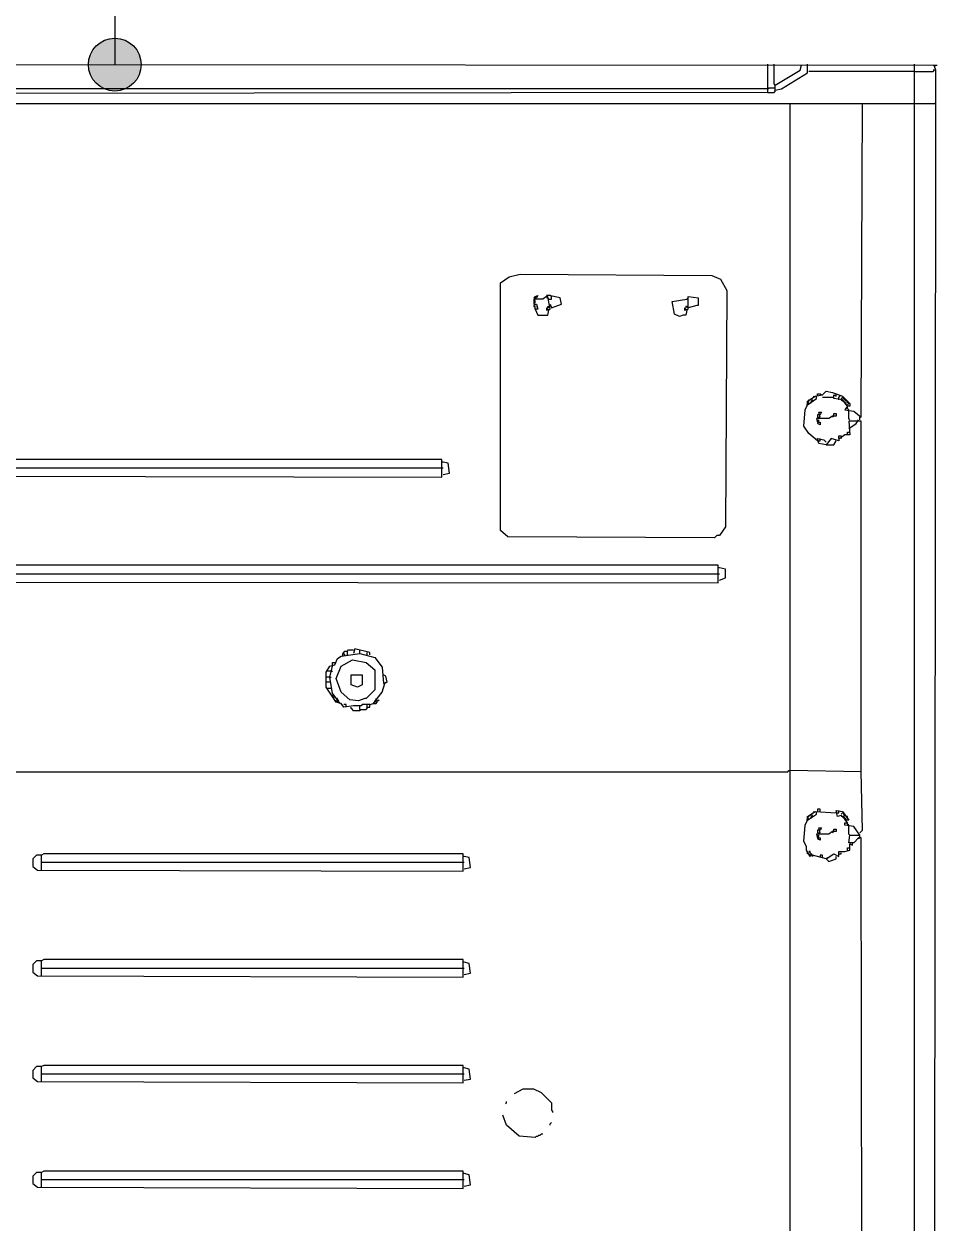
# Model space of a CAD drawing. Extents: x 3792242 to 5145247, y -1546315 to -1031918.
# Drawn here: x 4311722 to 4312241, y -1514963 to -1514282 of the extents above; entities that cross this region are included whole.
import ezdxf

# ---------------------------------------------------------------- set-up
doc = ezdxf.new("R2010")
doc.units = 0
doc.header["$MEASUREMENT"] = 0
doc.layers.add('TENKÁ', color=7, linetype='CONTINUOUS')
doc.layers.add('ZZ-chladenie', color=133, linetype='CONTINUOUS')

msp = doc.modelspace()

# ---------------------------------------------------------------- hatches: boundary and pattern name
at = {"layer": 'TENKÁ', "ltscale": 0.25}
h = msp.add_hatch(color=256, dxfattribs=at)
h.dxf.hatch_style = 1
h.paths.add_polyline_path([(4311788.632, -1514304.62, -1), (4311758.632, -1514304.62, -1)])
h = msp.add_hatch(color=256, dxfattribs=at)
h.dxf.hatch_style = 1
h.paths.add_polyline_path([(4311758.632, -1514304.62, 1), (4311788.632, -1514304.62, 1)])

# ---------------------------------------------------------------- linework, layer by layer
msp.add_line((4311773.632, -1514040.56), (4311773.632, -1514304.62), dxfattribs=at)
msp.add_circle((4311773.632, -1514304.62), 15, dxfattribs=at)
msp.add_circle((4311773.632, -1514304.62), 15, dxfattribs=at)
at = {"layer": 'ZZ-chladenie', "color": 9}
for p, q in [((4311308.683, -1514304.266), (4312238.581, -1514304.973)), ((4312144.602, -1514320.518), (4312144.602, -1514304.266)), ((4312148.135, -1514315.572), (4312148.135, -1514304.266)), ((4312148.842, -1514316.279), (4312162.974, -1514307.799)), ((4312162.974, -1514307.799), (4312163.681, -1514304.973)), ((4312167.213, -1514304.973), (4312167.213, -1514304.266)), ((4312167.213, -1514309.213), (4312167.213, -1514304.973)), ((4312227.982, -1515613.77), (4312227.982, -1514304.266)), ((4312238.581, -1514304.973), (4312240.701, -1514304.973)), ((4312238.581, -1514308.506), (4312239.288, -1514307.799)), ((4312239.288, -1514307.799), (4312238.581, -1514307.799)), ((4312239.288, -1514305.679), (4312239.995, -1514304.973)), ((4312239.995, -1514307.799), (4312239.288, -1514305.679)), ((4312239.995, -1514325.465), (4312239.995, -1514307.799)), ((4312152.375, -1514318.399), (4312167.213, -1514309.213)), ((4312227.982, -1514308.506), (4312167.92, -1514308.506)), ((4312227.982, -1514308.506), (4312238.581, -1514308.506)), ((4312144.602, -1514318.399), (4311400.543, -1514318.399)), ((4312144.602, -1514320.518), (4311400.543, -1514321.225)), ((4312144.602, -1514318.399), (4312145.309, -1514317.692)), ((4312144.602, -1514320.518), (4312148.135, -1514320.518)), ((4312145.309, -1514317.692), (4312148.842, -1514317.692)), ((4312148.842, -1514316.279), (4312148.135, -1514315.572)), ((4312148.842, -1514319.105), (4312148.135, -1514319.812)), ((4312148.135, -1514320.518), (4312148.842, -1514319.812)), ((4312148.842, -1514319.812), (4312148.842, -1514316.279)), ((4312148.842, -1514319.105), (4312152.375, -1514318.399)), ((4312157.321, -1514326.878), (4311348.253, -1514326.878)), ((4312198.304, -1514326.878), (4312157.321, -1514326.878)), ((4312157.321, -1515613.77), (4312157.321, -1514326.878)), ((4312197.598, -1514504.944), (4312198.304, -1514326.878)), ((4312227.982, -1514326.878), (4312198.304, -1514326.878)), ((4312239.288, -1514326.878), (4312227.982, -1514326.878)), ((4312238.903, -1515613.77), (4312239.995, -1514325.465)), ((4312239.288, -1514326.878), (4312239.995, -1514326.171)), ((4311997.628, -1514425.097), (4312003.987, -1514423.683)), ((4312003.987, -1514423.683), (4312112.805, -1514424.39)), ((4311992.681, -1514428.63), (4311997.628, -1514425.097)), ((4311992.681, -1514569.245), (4311992.681, -1514428.63)), ((4312112.805, -1514424.39), (4312117.751, -1514426.51)), ((4312117.751, -1514426.51), (4312121.284, -1514432.87)), ((4312011.759, -1514437.109), (4312012.466, -1514436.402)), ((4312013.173, -1514437.109), (4312011.759, -1514437.109)), ((4312012.466, -1514436.402), (4312013.88, -1514435.696)), ((4312013.88, -1514435.696), (4312013.173, -1514437.109)), ((4312018.825, -1514436.402), (4312016.706, -1514437.815)), ((4312020.239, -1514435.696), (4312018.825, -1514435.696)), ((4312019.532, -1514436.402), (4312018.825, -1514436.402)), ((4312019.532, -1514437.109), (4312018.825, -1514437.109)), ((4312020.946, -1514443.468), (4312019.532, -1514436.402)), ((4312020.239, -1514437.815), (4312019.532, -1514437.109)), ((4312020.946, -1514435.696), (4312020.239, -1514435.696)), ((4312026.598, -1514437.109), (4312020.239, -1514435.696)), ((4312021.652, -1514436.402), (4312020.946, -1514435.696)), ((4312021.652, -1514437.815), (4312021.652, -1514436.402)), ((4312027.305, -1514440.642), (4312026.598, -1514437.109)), ((4312098.673, -1514437.815), (4312099.379, -1514437.109)), ((4312099.379, -1514443.468), (4312099.379, -1514436.402)), ((4312099.379, -1514436.402), (4312105.032, -1514437.109)), ((4312105.032, -1514437.109), (4312105.032, -1514441.349)), ((4312121.284, -1514432.87), (4312120.577, -1514567.125)), ((4312016.706, -1514437.815), (4312011.759, -1514437.815)), ((4312011.759, -1514437.815), (4312011.759, -1514440.642)), ((4312012.466, -1514438.522), (4312011.759, -1514438.522)), ((4312012.466, -1514439.935), (4312011.759, -1514439.935)), ((4312011.759, -1514440.642), (4312013.173, -1514440.642)), ((4312012.466, -1514442.055), (4312011.759, -1514441.349)), ((4312011.759, -1514441.349), (4312011.759, -1514442.055)), ((4312011.759, -1514442.055), (4312012.466, -1514442.055)), ((4312012.466, -1514439.935), (4312012.466, -1514438.522)), ((4312012.466, -1514443.468), (4312012.466, -1514442.055)), ((4312013.88, -1514443.468), (4312012.466, -1514443.468)), ((4312012.466, -1514443.468), (4312013.88, -1514447.001)), ((4312013.173, -1514440.642), (4312013.88, -1514443.468)), ((4312013.173, -1514442.055), (4312013.88, -1514442.055)), ((4312020.239, -1514444.175), (4312018.825, -1514442.762)), ((4312018.825, -1514442.762), (4312018.825, -1514444.175)), ((4312018.825, -1514444.175), (4312020.946, -1514443.468)), ((4312019.532, -1514442.762), (4312019.532, -1514442.055)), ((4312019.532, -1514442.055), (4312020.239, -1514442.055)), ((4312020.239, -1514442.055), (4312019.532, -1514442.762)), ((4312019.532, -1514447.001), (4312020.239, -1514444.175)), ((4312020.239, -1514437.815), (4312021.652, -1514437.815)), ((4312020.946, -1514440.642), (4312021.652, -1514442.762)), ((4312021.652, -1514442.762), (4312027.305, -1514440.642)), ((4312090.193, -1514439.229), (4312098.673, -1514437.815)), ((4312091.607, -1514446.295), (4312090.193, -1514439.229)), ((4312098.673, -1514444.175), (4312097.259, -1514442.762)), ((4312097.259, -1514442.762), (4312097.259, -1514444.175)), ((4312097.259, -1514444.175), (4312099.379, -1514443.468)), ((4312098.673, -1514442.055), (4312097.966, -1514442.055)), ((4312097.966, -1514442.055), (4312097.966, -1514442.762)), ((4312098.673, -1514444.175), (4312097.966, -1514447.001)), ((4312099.379, -1514442.762), (4312098.673, -1514442.055)), ((4312104.325, -1514441.349), (4312099.379, -1514442.762)), ((4312105.032, -1514441.349), (4312104.325, -1514441.349)), ((4312013.88, -1514447.001), (4312019.532, -1514447.001)), ((4312094.433, -1514447.708), (4312091.607, -1514446.295)), ((4312096.553, -1514447.001), (4312094.433, -1514447.708)), ((4312097.966, -1514447.001), (4312096.553, -1514447.001)), ((4312172.867, -1514492.931), (4312172.867, -1514491.518)), ((4312172.867, -1514491.518), (4312174.28, -1514491.518)), ((4312174.28, -1514491.518), (4312174.986, -1514492.224)), ((4312175.693, -1514492.224), (4312177.813, -1514490.105)), ((4312177.813, -1514490.105), (4312181.346, -1514490.811)), ((4312181.346, -1514490.811), (4312186.999, -1514492.931)), ((4312183.466, -1514492.931), (4312183.466, -1514491.518)), ((4312165.8, -1514500.704), (4312167.213, -1514497.877)), ((4312167.213, -1514497.877), (4312166.507, -1514497.877)), ((4312167.213, -1514495.758), (4312171.453, -1514492.931)), ((4312167.213, -1514497.877), (4312172.16, -1514494.344)), ((4312167.213, -1514496.464), (4312167.92, -1514495.758)), ((4312167.213, -1514497.877), (4312167.213, -1514495.758)), ((4312167.92, -1514497.171), (4312167.213, -1514496.464)), ((4312167.213, -1514497.877), (4312167.92, -1514497.171)), ((4312167.92, -1514495.758), (4312167.92, -1514495.051)), ((4312167.92, -1514495.051), (4312168.627, -1514495.051)), ((4312169.334, -1514494.344), (4312168.627, -1514495.051)), ((4312168.627, -1514496.464), (4312169.334, -1514496.464)), ((4312170.04, -1514495.051), (4312169.334, -1514494.344)), ((4312169.334, -1514495.758), (4312170.04, -1514495.051)), ((4312169.334, -1514496.464), (4312169.334, -1514495.758)), ((4312170.747, -1514493.638), (4312170.747, -1514492.931)), ((4312171.453, -1514492.931), (4312175.693, -1514492.224)), ((4312172.16, -1514494.344), (4312172.16, -1514492.931)), ((4312174.986, -1514492.224), (4312174.28, -1514492.224)), ((4312182.052, -1514493.638), (4312175.693, -1514493.638)), ((4312182.052, -1514494.344), (4312182.052, -1514492.224)), ((4312182.052, -1514492.224), (4312183.466, -1514492.931)), ((4312186.999, -1514495.051), (4312182.052, -1514494.344)), ((4312184.879, -1514493.638), (4312185.586, -1514492.931)), ((4312184.879, -1514495.051), (4312184.879, -1514493.638)), ((4312185.586, -1514492.931), (4312185.586, -1514492.224)), ((4312186.292, -1514494.344), (4312186.999, -1514493.638)), ((4312186.999, -1514495.051), (4312186.292, -1514494.344)), ((4312186.999, -1514495.758), (4312186.292, -1514495.051)), ((4312186.999, -1514492.931), (4312191.238, -1514497.171)), ((4312187.705, -1514493.638), (4312186.999, -1514493.638)), ((4312189.825, -1514498.584), (4312186.999, -1514495.051)), ((4312187.705, -1514495.758), (4312186.999, -1514495.758)), ((4312187.705, -1514494.344), (4312187.705, -1514493.638)), ((4312188.412, -1514495.051), (4312187.705, -1514494.344)), ((4312188.412, -1514496.464), (4312187.705, -1514495.758)), ((4312189.118, -1514495.758), (4312188.412, -1514495.051)), ((4312189.118, -1514497.171), (4312188.412, -1514496.464)), ((4312189.825, -1514498.584), (4312188.412, -1514500.704)), ((4312189.825, -1514495.758), (4312189.118, -1514495.758)), ((4312189.118, -1514497.877), (4312189.118, -1514497.171)), ((4312189.825, -1514498.584), (4312189.118, -1514497.877)), ((4312189.825, -1514496.464), (4312189.825, -1514495.758)), ((4312190.532, -1514497.171), (4312189.825, -1514496.464)), ((4312189.825, -1514497.877), (4312190.532, -1514497.171)), ((4312189.825, -1514499.997), (4312189.825, -1514498.584)), ((4312191.238, -1514498.584), (4312189.825, -1514498.584)), ((4312191.238, -1514497.171), (4312191.238, -1514498.584)), ((4312165.094, -1514509.89), (4312165.8, -1514500.704)), ((4312179.226, -1514505.65), (4312172.16, -1514505.65)), ((4312172.16, -1514505.65), (4312172.867, -1514507.77)), ((4312174.28, -1514503.531), (4312172.867, -1514503.531)), ((4312172.867, -1514503.531), (4312172.867, -1514504.944)), ((4312172.867, -1514504.944), (4312174.28, -1514504.944)), ((4312174.28, -1514504.944), (4312173.573, -1514502.117)), ((4312173.573, -1514502.117), (4312174.986, -1514502.117)), ((4312174.986, -1514502.117), (4312174.28, -1514503.531)), ((4312181.346, -1514504.237), (4312179.226, -1514505.65)), ((4312182.052, -1514504.237), (4312181.346, -1514504.944)), ((4312183.466, -1514504.237), (4312181.346, -1514504.237)), ((4312182.052, -1514504.237), (4312182.052, -1514502.824)), ((4312182.052, -1514502.824), (4312183.466, -1514502.824)), ((4312183.466, -1514502.824), (4312183.466, -1514504.237)), ((4312188.412, -1514500.704), (4312193.359, -1514501.41)), ((4312190.532, -1514500.704), (4312189.825, -1514499.997)), ((4312190.532, -1514505.65), (4312190.532, -1514500.704)), ((4312191.238, -1514506.357), (4312190.532, -1514505.65)), ((4312193.359, -1514501.41), (4312197.598, -1514504.944)), ((4312196.891, -1514506.357), (4312196.891, -1514504.944)), ((4312167.92, -1514514.129), (4312165.094, -1514509.89)), ((4312173.573, -1514506.357), (4312172.867, -1514507.063)), ((4312172.867, -1514507.063), (4312173.573, -1514507.063)), ((4312172.867, -1514507.77), (4312174.28, -1514507.77)), ((4312174.28, -1514509.183), (4312172.867, -1514508.476)), ((4312173.573, -1514507.063), (4312173.573, -1514506.357)), ((4312174.28, -1514507.77), (4312174.28, -1514509.183)), ((4312197.598, -1514507.063), (4312190.532, -1514507.063)), ((4312190.532, -1514507.063), (4312191.238, -1514514.836)), ((4312190.532, -1514511.303), (4312194.772, -1514508.476)), ((4312194.772, -1514508.476), (4312196.185, -1514506.357)), ((4312197.598, -1514706.327), (4312197.598, -1514507.063)), ((4312172.867, -1514518.369), (4312167.92, -1514514.129)), ((4312173.573, -1514519.782), (4312172.867, -1514516.956)), ((4312172.867, -1514516.956), (4312176.4, -1514517.663)), ((4312172.867, -1514518.369), (4312174.28, -1514518.369)), ((4312174.28, -1514518.369), (4312174.28, -1514516.956)), ((4312176.4, -1514517.663), (4312177.813, -1514519.076)), ((4312180.639, -1514516.956), (4312177.813, -1514520.489)), ((4312184.879, -1514518.369), (4312180.639, -1514516.956)), ((4312182.052, -1514520.489), (4312183.466, -1514518.369)), ((4312184.879, -1514516.956), (4312184.879, -1514515.542)), ((4312184.879, -1514515.542), (4312186.292, -1514515.542)), ((4312185.586, -1514516.956), (4312184.879, -1514516.956)), ((4312184.879, -1514516.956), (4312184.879, -1514518.369)), ((4312188.412, -1514514.836), (4312185.586, -1514516.956)), ((4312186.292, -1514515.542), (4312186.292, -1514516.249)), ((4312186.292, -1514516.249), (4312186.292, -1514516.956)), ((4312191.238, -1514514.836), (4312188.412, -1514514.836)), ((4312189.825, -1514514.836), (4312189.825, -1514513.423)), ((4312189.825, -1514513.423), (4312190.532, -1514513.423)), ((4312190.532, -1514513.423), (4312191.238, -1514513.423)), ((4312177.813, -1514520.489), (4312173.573, -1514519.782)), ((4312177.813, -1514520.489), (4312182.052, -1514520.489)), ((4311959.471, -1514528.968), (4311587.794, -1514528.968)), ((4311959.471, -1514538.86), (4311959.471, -1514528.968)), ((4311960.177, -1514530.381), (4311959.471, -1514530.381)), ((4311963.003, -1514531.088), (4311960.177, -1514530.381)), ((4311963.71, -1514536.741), (4311963.003, -1514531.088)), ((4311584.261, -1514538.154), (4311959.471, -1514538.86)), ((4311960.177, -1514533.915), (4311586.381, -1514533.915)), ((4311960.177, -1514537.447), (4311963.71, -1514536.741)), ((4312120.577, -1514567.125), (4312117.045, -1514572.071)), ((4311996.921, -1514572.778), (4311992.681, -1514569.245)), ((4312114.218, -1514573.485), (4311996.921, -1514572.778)), ((4312115.632, -1514572.071), (4312114.218, -1514573.485)), ((4312117.045, -1514572.071), (4312115.632, -1514572.071)), ((4312117.045, -1514593.976), (4311429.513, -1514593.976)), ((4312116.338, -1514589.03), (4311430.927, -1514589.03)), ((4312116.338, -1514598.923), (4312116.338, -1514589.03)), ((4312117.045, -1514590.443), (4312116.338, -1514590.443)), ((4312120.577, -1514591.15), (4312117.045, -1514590.443)), ((4312120.577, -1514596.096), (4312120.577, -1514591.15)), ((4311427.393, -1514598.216), (4312116.338, -1514598.923)), ((4312117.045, -1514597.51), (4312120.577, -1514596.096)), ((4311898.702, -1514645.559), (4311900.115, -1514642.026)), ((4311900.115, -1514642.026), (4311902.235, -1514640.612)), ((4311902.235, -1514640.612), (4311912.835, -1514639.199)), ((4311903.648, -1514639.199), (4311902.941, -1514639.199)), ((4311902.941, -1514639.199), (4311902.941, -1514640.612)), ((4311903.648, -1514638.493), (4311904.355, -1514637.786)), ((4311903.648, -1514639.199), (4311903.648, -1514638.493)), ((4311904.355, -1514639.906), (4311903.648, -1514639.199)), ((4311904.355, -1514637.786), (4311905.768, -1514637.786)), ((4311904.355, -1514640.612), (4311904.355, -1514639.906)), ((4311905.768, -1514637.786), (4311906.475, -1514637.08)), ((4311905.768, -1514639.906), (4311905.768, -1514637.786)), ((4311906.475, -1514637.08), (4311909.301, -1514637.08)), ((4311910.008, -1514636.373), (4311909.301, -1514639.199)), ((4311918.487, -1514638.493), (4311910.008, -1514636.373)), ((4311912.835, -1514639.199), (4311912.835, -1514637.08)), ((4311912.835, -1514639.199), (4311921.314, -1514641.319)), ((4311917.074, -1514639.906), (4311917.074, -1514638.493)), ((4311918.487, -1514639.906), (4311918.487, -1514638.493)), ((4311921.314, -1514641.319), (4311925.553, -1514646.972)), ((4311893.756, -1514649.799), (4311895.876, -1514646.265)), ((4311895.876, -1514646.265), (4311898.702, -1514645.559)), ((4311895.876, -1514652.625), (4311897.289, -1514646.265)), ((4311897.289, -1514646.265), (4311897.289, -1514644.146)), ((4311897.289, -1514644.146), (4311898.702, -1514644.146)), ((4311899.409, -1514653.332), (4311902.235, -1514646.265)), ((4311902.235, -1514646.265), (4311908.595, -1514642.733)), ((4311908.595, -1514642.733), (4311916.367, -1514644.146)), ((4311916.367, -1514644.146), (4311921.314, -1514648.385)), ((4311921.314, -1514648.385), (4311921.314, -1514659.691)), ((4311925.553, -1514646.972), (4311926.26, -1514656.158)), ((4311893.756, -1514658.278), (4311893.756, -1514649.799)), ((4311895.876, -1514652.625), (4311893.756, -1514652.625)), ((4311895.876, -1514655.451), (4311893.756, -1514655.451)), ((4311896.582, -1514649.092), (4311894.462, -1514649.092)), ((4311895.876, -1514652.625), (4311896.582, -1514652.625)), ((4311897.289, -1514661.811), (4311895.876, -1514652.625)), ((4311896.582, -1514649.092), (4311897.289, -1514649.092)), ((4311902.235, -1514661.104), (4311899.409, -1514653.332)), ((4311907.888, -1514656.864), (4311907.888, -1514651.212)), ((4311907.888, -1514651.212), (4311914.248, -1514651.212)), ((4311914.248, -1514651.212), (4311914.248, -1514656.864)), ((4311927.673, -1514651.918), (4311926.26, -1514651.212)), ((4311926.26, -1514656.158), (4311928.38, -1514655.451)), ((4311926.966, -1514656.158), (4311927.673, -1514655.451)), ((4311928.38, -1514655.451), (4311927.673, -1514651.918)), ((4311899.409, -1514666.757), (4311893.756, -1514658.278)), ((4311896.582, -1514658.985), (4311894.462, -1514658.985)), ((4311897.996, -1514662.517), (4311897.289, -1514661.811)), ((4311900.115, -1514665.344), (4311897.289, -1514661.811)), ((4311907.181, -1514665.344), (4311902.235, -1514661.104)), ((4311911.421, -1514658.278), (4311907.888, -1514656.864)), ((4311914.248, -1514656.864), (4311911.421, -1514658.278)), ((4311921.314, -1514659.691), (4311916.367, -1514664.637)), ((4311922.727, -1514664.637), (4311925.553, -1514661.104)), ((4311925.553, -1514661.104), (4311926.966, -1514656.158)), ((4311897.289, -1514663.224), (4311897.996, -1514662.517)), ((4311897.289, -1514663.93), (4311897.289, -1514663.224)), ((4311897.996, -1514663.93), (4311897.289, -1514663.93)), ((4311898.702, -1514663.93), (4311897.996, -1514663.93)), ((4311899.409, -1514664.637), (4311898.702, -1514663.93)), ((4311898.702, -1514666.051), (4311898.702, -1514665.344)), ((4311899.409, -1514666.051), (4311898.702, -1514666.051)), ((4311900.115, -1514664.637), (4311899.409, -1514664.637)), ((4311900.115, -1514666.757), (4311899.409, -1514666.051)), ((4311902.235, -1514667.464), (4311899.409, -1514666.757)), ((4311900.115, -1514665.344), (4311900.115, -1514664.637)), ((4311900.822, -1514666.051), (4311900.115, -1514665.344)), ((4311901.528, -1514667.464), (4311900.115, -1514665.344)), ((4311900.822, -1514666.051), (4311900.115, -1514666.757)), ((4311900.115, -1514666.757), (4311900.822, -1514666.051)), ((4311903.648, -1514669.583), (4311902.235, -1514667.464)), ((4311905.062, -1514668.17), (4311903.648, -1514668.17)), ((4311909.301, -1514668.877), (4311903.648, -1514669.583)), ((4311905.062, -1514669.583), (4311905.062, -1514668.17)), ((4311912.128, -1514666.051), (4311907.181, -1514665.344)), ((4311912.835, -1514668.877), (4311909.301, -1514668.877)), ((4311915.661, -1514664.637), (4311912.128, -1514666.051)), ((4311913.541, -1514668.877), (4311912.835, -1514668.877)), ((4311912.835, -1514670.996), (4311912.835, -1514668.877)), ((4311914.248, -1514668.17), (4311913.541, -1514668.877)), ((4311917.074, -1514668.17), (4311914.248, -1514668.17)), ((4311916.367, -1514664.637), (4311915.661, -1514664.637)), ((4311918.487, -1514668.17), (4311917.074, -1514668.17)), ((4311917.074, -1514670.29), (4311917.074, -1514668.17)), ((4311918.487, -1514668.17), (4311920.607, -1514667.464)), ((4311918.487, -1514669.583), (4311918.487, -1514668.17)), ((4311920.607, -1514667.464), (4311922.727, -1514664.637)), ((4311920.607, -1514667.464), (4311922.02, -1514667.464)), ((4311921.314, -1514666.051), (4311922.02, -1514665.344)), ((4311922.02, -1514666.757), (4311921.314, -1514666.051)), ((4311922.02, -1514666.757), (4311921.314, -1514666.051)), ((4311922.02, -1514665.344), (4311922.02, -1514664.637)), ((4311922.727, -1514666.051), (4311922.02, -1514666.757)), ((4311922.02, -1514667.464), (4311922.727, -1514666.757)), ((4311922.727, -1514666.051), (4311923.433, -1514665.344)), ((4311922.727, -1514666.757), (4311922.727, -1514666.051)), ((4311923.433, -1514666.051), (4311922.727, -1514666.051)), ((4311923.433, -1514665.344), (4311923.433, -1514666.051)), ((4311907.888, -1514670.29), (4311907.888, -1514669.583)), ((4311908.595, -1514670.996), (4311907.888, -1514670.29)), ((4311909.301, -1514671.703), (4311908.595, -1514670.996)), ((4311912.835, -1514671.703), (4311909.301, -1514671.703)), ((4311912.835, -1514670.996), (4311916.367, -1514670.996)), ((4311912.835, -1514670.996), (4311912.835, -1514671.703)), ((4311917.074, -1514669.583), (4311916.367, -1514670.29)), ((4311916.367, -1514670.996), (4311917.074, -1514670.29)), ((4311917.074, -1514669.583), (4311918.487, -1514669.583)), ((4311681.066, -1514706.327), (4312155.908, -1514706.327)), ((4312155.908, -1514706.327), (4312156.615, -1514705.621)), ((4312156.615, -1514705.621), (4312157.321, -1514705.621)), ((4312197.598, -1514706.327), (4312157.321, -1514705.621)), ((4312198.304, -1514739.538), (4312197.598, -1514706.327)), ((4312167.213, -1514731.765), (4312171.453, -1514728.939)), ((4312167.213, -1514733.885), (4312172.16, -1514730.352)), ((4312169.334, -1514730.352), (4312168.627, -1514731.059)), ((4312170.04, -1514731.059), (4312169.334, -1514730.352)), ((4312170.747, -1514729.646), (4312170.747, -1514728.939)), ((4312171.453, -1514728.939), (4312183.466, -1514729.646)), ((4312172.16, -1514730.352), (4312172.16, -1514728.939)), ((4312174.28, -1514727.526), (4312172.867, -1514727.526)), ((4312172.867, -1514727.526), (4312172.867, -1514728.939)), ((4312174.28, -1514728.939), (4312174.28, -1514727.526)), ((4312184.172, -1514731.765), (4312183.466, -1514728.232)), ((4312183.466, -1514728.232), (4312186.999, -1514728.939)), ((4312183.466, -1514729.646), (4312184.879, -1514729.646)), ((4312184.879, -1514729.646), (4312184.879, -1514728.232)), ((4312186.999, -1514729.646), (4312186.292, -1514730.352)), ((4312186.999, -1514728.939), (4312190.532, -1514733.885)), ((4312187.705, -1514729.646), (4312186.999, -1514729.646)), ((4312187.705, -1514730.352), (4312187.705, -1514729.646)), ((4312188.412, -1514731.059), (4312187.705, -1514730.352)), ((4312165.094, -1514745.897), (4312165.8, -1514736.712)), ((4312165.8, -1514736.712), (4312167.213, -1514733.885)), ((4312167.213, -1514733.885), (4312166.507, -1514733.885)), ((4312167.213, -1514732.472), (4312167.92, -1514731.765)), ((4312167.213, -1514733.885), (4312167.213, -1514731.765)), ((4312167.92, -1514733.178), (4312167.213, -1514732.472)), ((4312167.213, -1514733.885), (4312167.92, -1514733.178)), ((4312167.92, -1514731.765), (4312167.92, -1514731.059)), ((4312167.92, -1514731.059), (4312168.627, -1514731.059)), ((4312168.627, -1514732.472), (4312169.334, -1514732.472)), ((4312169.334, -1514731.765), (4312170.04, -1514731.059)), ((4312169.334, -1514732.472), (4312169.334, -1514731.765)), ((4312186.292, -1514731.059), (4312184.172, -1514731.765)), ((4312188.412, -1514733.178), (4312186.292, -1514731.059)), ((4312187.705, -1514731.765), (4312186.292, -1514731.765)), ((4312188.412, -1514732.472), (4312187.705, -1514731.765)), ((4312189.118, -1514731.765), (4312188.412, -1514731.059)), ((4312189.118, -1514733.178), (4312188.412, -1514732.472)), ((4312189.825, -1514735.298), (4312188.412, -1514733.178)), ((4312188.412, -1514736.712), (4312188.412, -1514735.298)), ((4312188.412, -1514735.298), (4312189.825, -1514735.298)), ((4312193.359, -1514737.418), (4312188.412, -1514736.712)), ((4312189.825, -1514731.765), (4312189.118, -1514731.765)), ((4312189.118, -1514733.885), (4312189.118, -1514733.178)), ((4312189.825, -1514733.885), (4312189.118, -1514733.885)), ((4312189.825, -1514732.472), (4312189.825, -1514731.765)), ((4312190.532, -1514733.885), (4312189.825, -1514733.885)), ((4312189.825, -1514736.005), (4312189.825, -1514735.298)), ((4312190.532, -1514736.712), (4312189.825, -1514736.005)), ((4312190.532, -1514741.657), (4312190.532, -1514736.712)), ((4312179.226, -1514741.657), (4312172.16, -1514741.657)), ((4312172.16, -1514741.657), (4312172.867, -1514743.778)), ((4312174.28, -1514739.538), (4312172.867, -1514739.538)), ((4312172.867, -1514739.538), (4312172.867, -1514740.951)), ((4312172.867, -1514740.951), (4312174.28, -1514740.951)), ((4312173.573, -1514742.364), (4312172.867, -1514743.071)), ((4312172.867, -1514743.071), (4312173.573, -1514743.071)), ((4312172.867, -1514743.778), (4312174.28, -1514743.778)), ((4312174.28, -1514740.951), (4312173.573, -1514738.125)), ((4312173.573, -1514738.125), (4312174.986, -1514738.125)), ((4312173.573, -1514743.071), (4312173.573, -1514742.364)), ((4312174.986, -1514738.125), (4312174.28, -1514739.538)), ((4312174.28, -1514743.778), (4312174.28, -1514745.191)), ((4312181.346, -1514740.244), (4312179.226, -1514741.657)), ((4312182.052, -1514740.244), (4312181.346, -1514740.951)), ((4312183.466, -1514740.244), (4312181.346, -1514740.244)), ((4312182.052, -1514740.244), (4312182.052, -1514738.831)), ((4312182.052, -1514738.831), (4312183.466, -1514738.831)), ((4312183.466, -1514738.831), (4312183.466, -1514740.244)), ((4312191.238, -1514742.364), (4312190.532, -1514741.657)), ((4312190.532, -1514746.604), (4312191.238, -1514742.364)), ((4312191.238, -1514742.364), (4312196.891, -1514742.364)), ((4312196.891, -1514742.364), (4312193.359, -1514737.418)), ((4312196.185, -1514743.778), (4312193.359, -1514746.604)), ((4312196.891, -1514743.778), (4312196.185, -1514744.484)), ((4312197.598, -1514743.778), (4312196.185, -1514743.778)), ((4312196.891, -1514740.951), (4312198.304, -1514739.538)), ((4312196.891, -1514743.778), (4312196.891, -1514742.364)), ((4312198.304, -1515180.462), (4312197.598, -1514743.778)), ((4312166.507, -1514748.724), (4312165.094, -1514745.897)), ((4312166.507, -1514750.844), (4312166.507, -1514748.724)), ((4312168.627, -1514754.377), (4312166.507, -1514750.844)), ((4312174.28, -1514745.191), (4312172.867, -1514744.484)), ((4312188.412, -1514751.551), (4312191.238, -1514750.844)), ((4312189.825, -1514750.844), (4312189.825, -1514749.43)), ((4312189.825, -1514749.43), (4312190.532, -1514749.43)), ((4312193.359, -1514746.604), (4312190.532, -1514746.604)), ((4312191.238, -1514750.844), (4312191.238, -1514747.311)), ((4312191.238, -1514747.311), (4312192.652, -1514748.017)), ((4312192.652, -1514748.017), (4312192.652, -1514746.604)), ((4311729.116, -1514753.67), (4311726.996, -1514755.79)), ((4311726.996, -1514755.79), (4311726.996, -1514760.03)), ((4311731.942, -1514753.67), (4311729.116, -1514753.67)), ((4311733.356, -1514752.964), (4311731.942, -1514753.67)), ((4311731.942, -1514762.149), (4311731.942, -1514753.67)), ((4311971.483, -1514752.964), (4311733.356, -1514752.964)), ((4311971.483, -1514762.856), (4311971.483, -1514752.964)), ((4311972.189, -1514754.377), (4311971.483, -1514754.377)), ((4311975.016, -1514755.083), (4311972.189, -1514754.377)), ((4311975.723, -1514760.736), (4311975.016, -1514755.083)), ((4312167.213, -1514752.964), (4312167.213, -1514752.257)), ((4312167.92, -1514752.964), (4312167.213, -1514752.964)), ((4312168.627, -1514751.551), (4312167.92, -1514751.551)), ((4312170.04, -1514753.67), (4312167.92, -1514751.551)), ((4312168.627, -1514753.67), (4312167.92, -1514752.964)), ((4312168.627, -1514752.257), (4312168.627, -1514751.551)), ((4312169.334, -1514752.964), (4312168.627, -1514753.67)), ((4312170.04, -1514753.67), (4312168.627, -1514754.377)), ((4312170.04, -1514753.67), (4312169.334, -1514752.964)), ((4312170.04, -1514753.67), (4312170.04, -1514754.377)), ((4312177.813, -1514755.79), (4312170.04, -1514753.67)), ((4312175.693, -1514753.67), (4312174.28, -1514753.67)), ((4312174.28, -1514753.67), (4312174.28, -1514754.377)), ((4312175.693, -1514755.083), (4312175.693, -1514753.67)), ((4312177.813, -1514755.79), (4312182.052, -1514752.964)), ((4312177.813, -1514755.79), (4312178.52, -1514755.083)), ((4312177.813, -1514755.79), (4312179.226, -1514757.203)), ((4312179.226, -1514757.203), (4312183.466, -1514755.79)), ((4312182.052, -1514752.964), (4312184.879, -1514754.377)), ((4312183.466, -1514755.79), (4312183.466, -1514754.377)), ((4312184.879, -1514754.377), (4312184.879, -1514751.551)), ((4312184.879, -1514751.551), (4312188.412, -1514751.551)), ((4312184.879, -1514752.964), (4312186.292, -1514752.964)), ((4312186.292, -1514752.964), (4312186.292, -1514752.257)), ((4311726.996, -1514760.03), (4311729.822, -1514762.149)), ((4311729.822, -1514762.149), (4311971.483, -1514762.856)), ((4311972.189, -1514757.91), (4311731.942, -1514757.91)), ((4311972.189, -1514761.443), (4311975.723, -1514760.736)), ((4311729.116, -1514813.732), (4311726.996, -1514815.852)), ((4311726.996, -1514815.852), (4311726.996, -1514820.091)), ((4311731.942, -1514813.732), (4311729.116, -1514813.732)), ((4311733.356, -1514813.025), (4311731.942, -1514813.732)), ((4311731.942, -1514822.212), (4311731.942, -1514813.732)), ((4311972.189, -1514817.971), (4311731.942, -1514817.971)), ((4311971.483, -1514813.025), (4311733.356, -1514813.025)), ((4311971.483, -1514822.918), (4311971.483, -1514813.025)), ((4311972.189, -1514814.439), (4311971.483, -1514814.439)), ((4311975.016, -1514815.145), (4311972.189, -1514814.439)), ((4311975.723, -1514820.798), (4311975.016, -1514815.145)), ((4311726.996, -1514820.091), (4311729.822, -1514822.212)), ((4311729.822, -1514822.212), (4311971.483, -1514822.918)), ((4311972.189, -1514821.505), (4311975.723, -1514820.798)), ((4311733.356, -1514873.087), (4311731.942, -1514873.793)), ((4311971.483, -1514873.087), (4311733.356, -1514873.087)), ((4311971.483, -1514882.98), (4311971.483, -1514873.087)), ((4311729.116, -1514873.793), (4311726.996, -1514875.914)), ((4311726.996, -1514875.914), (4311726.996, -1514880.153)), ((4311726.996, -1514880.153), (4311729.822, -1514882.273)), ((4311731.942, -1514873.793), (4311729.116, -1514873.793)), ((4311731.942, -1514882.273), (4311731.942, -1514873.793)), ((4311972.189, -1514878.033), (4311731.942, -1514878.033)), ((4311972.189, -1514874.5), (4311971.483, -1514874.5)), ((4311975.016, -1514875.207), (4311972.189, -1514874.5)), ((4311975.723, -1514880.86), (4311975.016, -1514875.207)), ((4311729.822, -1514882.273), (4311971.483, -1514882.98)), ((4311972.189, -1514881.566), (4311975.723, -1514880.86)), ((4312005.4, -1514886.513), (4312000.454, -1514889.339)), ((4312011.759, -1514886.513), (4312005.4, -1514886.513)), ((4312015.999, -1514888.632), (4312011.759, -1514886.513)), ((4311996.214, -1514894.285), (4311996.214, -1514893.579)), ((4312021.652, -1514894.285), (4312015.999, -1514888.632)), ((4311995.507, -1514894.992), (4311996.214, -1514894.285)), ((4312021.652, -1514894.285), (4312021.652, -1514898.525)), ((4312021.652, -1514898.525), (4312022.359, -1514899.232)), ((4312022.359, -1514899.232), (4312022.359, -1514899.939)), ((4311996.214, -1514907.005), (4311994.094, -1514901.352)), ((4312003.28, -1514913.364), (4311996.214, -1514907.005)), ((4312020.946, -1514906.298), (4312021.652, -1514905.591)), ((4312020.946, -1514907.005), (4312020.946, -1514906.298)), ((4312012.466, -1514914.071), (4312003.28, -1514913.364)), ((4312012.466, -1514914.071), (4312013.173, -1514913.364)), ((4312013.173, -1514913.364), (4312013.88, -1514913.364)), ((4312013.88, -1514913.364), (4312014.586, -1514912.657)), ((4312014.586, -1514912.657), (4312015.293, -1514912.657)), ((4312015.293, -1514912.657), (4312015.999, -1514911.95)), ((4312015.999, -1514911.95), (4312016.706, -1514911.95)), ((4311729.116, -1514933.855), (4311726.996, -1514935.975)), ((4311731.942, -1514933.855), (4311729.116, -1514933.855)), ((4311733.356, -1514933.149), (4311731.942, -1514933.855)), ((4311731.942, -1514942.335), (4311731.942, -1514933.855)), ((4311971.483, -1514933.149), (4311733.356, -1514933.149)), ((4311971.483, -1514943.041), (4311971.483, -1514933.149)), ((4311972.189, -1514934.562), (4311971.483, -1514934.562)), ((4311975.016, -1514935.268), (4311972.189, -1514934.562)), ((4311726.996, -1514935.975), (4311726.996, -1514940.215)), ((4311726.996, -1514940.215), (4311729.822, -1514942.335)), ((4311972.189, -1514938.095), (4311731.942, -1514938.095)), ((4311972.189, -1514941.628), (4311975.723, -1514940.922)), ((4311975.723, -1514940.922), (4311975.016, -1514935.268)), ((4311729.822, -1514942.335), (4311971.483, -1514943.041))]:
    msp.add_line(p, q, dxfattribs=at)

doc.saveas('drawing.dxf')
